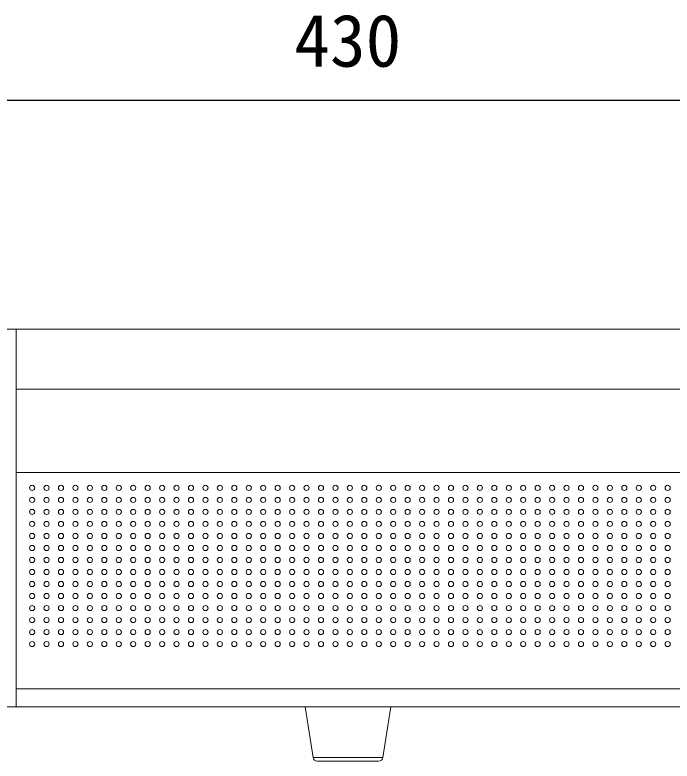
# Model space of a CAD drawing. Units: millimetres, scale not verified. Extents: x -63 to 62, y -56 to 57.
# Drawn here: x -42.89 to -19.92, y 10.51 to 36.6 of the extents above; entities that cross this region are included whole.
import ezdxf
from ezdxf.enums import TextEntityAlignment as Align

# ---------------------------------------------------------------- set-up
doc = ezdxf.new("R2010")
doc.units = ezdxf.units.MM
doc.header["$LTSCALE"] = 0.125
doc.layers.add('0-4_SUNPO', color=7, linetype='Continuous')
doc.layers.add('0-5_GAIKEI', color=1, linetype='Continuous', lineweight=18)
doc.styles.add('ＭＳ ゴシック', font='')
doc.styles.get('ＭＳ ゴシック').set_extended_font_data('MS Gothic')

# ---------------------------------------------------------------- blocks, each defined once
blk = doc.blocks.new('D3')
at = {"layer": '0-4_SUNPO'}
blk.add_line((143.2997, 221.1065), (181.1997, 221.1065), dxfattribs=at)
at = {"layer": '0-4_SUNPO', "style": 'ＭＳ ゴシック'}
blk.add_text('430', height=1.833, dxfattribs=at).set_placement((160.3747, 221.7315), align=Align.BOTTOM_LEFT)

msp = doc.modelspace()

# ---------------------------------------------------------------- linework, layer by layer
at = {"layer": '0-5_GAIKEI', "color": 7}
for p, q in [((-9.801, 25.6096), (-52.701, 25.6096)), ((-9.801, 12.4096), (-52.701, 12.4096))]:
    msp.add_line(p, q, dxfattribs=at)
at = {"layer": '0-5_GAIKEI'}
for p, q in [((-42.8457, 25.6022), (-42.8457, 12.4096)), ((-42.8457, 23.5164), (-12.9519, 23.5164)), ((-42.8457, 20.5938), (-12.9484, 20.5938)), ((-42.8457, 13.0396), (-12.9514, 13.0396)), ((-32.471, 10.6362), (-32.751, 12.4096)), ((-30.031, 10.6362), (-29.751, 12.4096)), ((-30.031, 10.6362), (-32.471, 10.6362)), ((-30.1792, 10.5096), (-32.3228, 10.5096))]:
    msp.add_line(p, q, dxfattribs=at)
for centre in [(-42.2935, 20.0596), (-41.7885, 20.0596), (-41.2835, 20.0596), (-40.7785, 20.0596), (-40.2735, 20.0596), (-39.7685, 20.0596), (-39.2635, 20.0596), (-38.7585, 20.0596), (-38.2535, 20.0596), (-37.7485, 20.0596), (-37.2435, 20.0596), (-36.7385, 20.0596), (-36.2335, 20.0596), (-35.7285, 20.0596), (-35.2235, 20.0596), (-34.7185, 20.0596), (-34.2135, 20.0596), (-33.7085, 20.0596), (-33.2035, 20.0596), (-32.6985, 20.0596), (-32.1935, 20.0596), (-31.6885, 20.0596), (-31.1835, 20.0596), (-30.6785, 20.0596), (-30.1735, 20.0596), (-29.6685, 20.0596), (-29.1635, 20.0596), (-28.6585, 20.0596), (-28.1535, 20.0596), (-27.6485, 20.0596), (-27.1435, 20.0596), (-26.6385, 20.0596), (-26.1335, 20.0596), (-25.6285, 20.0596), (-25.1235, 20.0596), (-24.6185, 20.0596), (-24.1135, 20.0596), (-23.6085, 20.0596), (-23.1035, 20.0596), (-22.5985, 20.0596), (-22.0935, 20.0596), (-21.5885, 20.0596), (-21.0835, 20.0596), (-20.5785, 20.0596), (-20.0735, 20.0596), (-42.2935, 19.6396), (-41.7885, 19.6396), (-41.2835, 19.6396), (-40.7785, 19.6396), (-40.2735, 19.6396), (-39.7685, 19.6396), (-39.2635, 19.6396), (-38.7585, 19.6396), (-38.2535, 19.6396), (-37.7485, 19.6396), (-37.2435, 19.6396), (-36.7385, 19.6396), (-36.2335, 19.6396), (-35.7285, 19.6396), (-35.2235, 19.6396), (-34.7185, 19.6396), (-34.2135, 19.6396), (-33.7085, 19.6396), (-33.2035, 19.6396), (-32.6985, 19.6396), (-32.1935, 19.6396), (-31.6885, 19.6396), (-31.1835, 19.6396), (-30.6785, 19.6396), (-30.1735, 19.6396), (-29.6685, 19.6396), (-29.1635, 19.6396), (-28.6585, 19.6396), (-28.1535, 19.6396), (-27.6485, 19.6396), (-27.1435, 19.6396), (-26.6385, 19.6396), (-26.1335, 19.6396), (-25.6285, 19.6396), (-25.1235, 19.6396), (-24.6185, 19.6396), (-24.1135, 19.6396), (-23.6085, 19.6396), (-23.1035, 19.6396), (-22.5985, 19.6396), (-22.0935, 19.6396), (-21.5885, 19.6396), (-21.0835, 19.6396), (-20.5785, 19.6396), (-20.0735, 19.6396), (-42.2935, 19.2196), (-41.7885, 19.2196), (-41.2835, 19.2196), (-40.7785, 19.2196), (-40.2735, 19.2196), (-39.7685, 19.2196), (-39.2635, 19.2196), (-38.7585, 19.2196), (-38.2535, 19.2196), (-37.7485, 19.2196), (-37.2435, 19.2196), (-36.7385, 19.2196), (-36.2335, 19.2196), (-35.7285, 19.2196), (-35.2235, 19.2196), (-34.7185, 19.2196), (-34.2135, 19.2196), (-33.7085, 19.2196), (-33.2035, 19.2196), (-32.6985, 19.2196), (-32.1935, 19.2196), (-31.6885, 19.2196), (-31.1835, 19.2196), (-30.6785, 19.2196), (-30.1735, 19.2196), (-29.6685, 19.2196), (-29.1635, 19.2196), (-28.6585, 19.2196), (-28.1535, 19.2196), (-27.6485, 19.2196), (-27.1435, 19.2196), (-26.6385, 19.2196), (-26.1335, 19.2196), (-25.6285, 19.2196), (-25.1235, 19.2196), (-24.6185, 19.2196), (-24.1135, 19.2196), (-23.6085, 19.2196), (-23.1035, 19.2196), (-22.5985, 19.2196), (-22.0935, 19.2196), (-21.5885, 19.2196), (-21.0835, 19.2196), (-20.5785, 19.2196), (-20.0735, 19.2196), (-42.2935, 18.7996), (-41.7885, 18.7996), (-41.2835, 18.7996), (-40.7785, 18.7996), (-40.2735, 18.7996), (-39.7685, 18.7996), (-39.2635, 18.7996), (-38.7585, 18.7996), (-38.2535, 18.7996), (-37.7485, 18.7996), (-37.2435, 18.7996), (-36.7385, 18.7996), (-36.2335, 18.7996), (-35.7285, 18.7996), (-35.2235, 18.7996), (-34.7185, 18.7996), (-34.2135, 18.7996), (-33.7085, 18.7996), (-33.2035, 18.7996), (-32.6985, 18.7996), (-32.1935, 18.7996), (-31.6885, 18.7996), (-31.1835, 18.7996), (-30.6785, 18.7996), (-30.1735, 18.7996), (-29.6685, 18.7996), (-29.1635, 18.7996), (-28.6585, 18.7996), (-28.1535, 18.7996), (-27.6485, 18.7996), (-27.1435, 18.7996), (-26.6385, 18.7996), (-26.1335, 18.7996), (-25.6285, 18.7996), (-25.1235, 18.7996), (-24.6185, 18.7996), (-24.1135, 18.7996), (-23.6085, 18.7996), (-23.1035, 18.7996), (-22.5985, 18.7996), (-22.0935, 18.7996), (-21.5885, 18.7996), (-21.0835, 18.7996), (-20.5785, 18.7996), (-20.0735, 18.7996), (-42.2935, 18.3796), (-41.7885, 18.3796), (-41.2835, 18.3796), (-40.7785, 18.3796), (-40.2735, 18.3796), (-39.7685, 18.3796), (-39.2635, 18.3796), (-38.7585, 18.3796), (-38.2535, 18.3796), (-37.7485, 18.3796), (-37.2435, 18.3796), (-36.7385, 18.3796), (-36.2335, 18.3796), (-35.7285, 18.3796), (-35.2235, 18.3796), (-34.7185, 18.3796), (-34.2135, 18.3796), (-33.7085, 18.3796), (-33.2035, 18.3796), (-32.6985, 18.3796), (-32.1935, 18.3796), (-31.6885, 18.3796), (-31.1835, 18.3796), (-30.6785, 18.3796), (-30.1735, 18.3796), (-29.6685, 18.3796), (-29.1635, 18.3796), (-28.6585, 18.3796), (-28.1535, 18.3796), (-27.6485, 18.3796), (-27.1435, 18.3796), (-26.6385, 18.3796), (-26.1335, 18.3796), (-25.6285, 18.3796), (-25.1235, 18.3796), (-24.6185, 18.3796), (-24.1135, 18.3796), (-23.6085, 18.3796), (-23.1035, 18.3796), (-22.5985, 18.3796), (-22.0935, 18.3796), (-21.5885, 18.3796), (-21.0835, 18.3796), (-20.5785, 18.3796), (-20.0735, 18.3796), (-42.2935, 17.9596), (-41.7885, 17.9596), (-41.2835, 17.9596), (-40.7785, 17.9596), (-40.2735, 17.9596), (-39.7685, 17.9596), (-39.2635, 17.9596), (-38.7585, 17.9596), (-38.2535, 17.9596), (-37.7485, 17.9596), (-37.2435, 17.9596), (-36.7385, 17.9596), (-36.2335, 17.9596), (-35.7285, 17.9596), (-35.2235, 17.9596), (-34.7185, 17.9596), (-34.2135, 17.9596), (-33.7085, 17.9596), (-33.2035, 17.9596), (-32.6985, 17.9596), (-32.1935, 17.9596), (-31.6885, 17.9596), (-31.1835, 17.9596), (-30.6785, 17.9596), (-30.1735, 17.9596), (-29.6685, 17.9596), (-29.1635, 17.9596), (-28.6585, 17.9596), (-28.1535, 17.9596), (-27.6485, 17.9596), (-27.1435, 17.9596), (-26.6385, 17.9596), (-26.1335, 17.9596), (-25.6285, 17.9596), (-25.1235, 17.9596), (-24.6185, 17.9596), (-24.1135, 17.9596), (-23.6085, 17.9596), (-23.1035, 17.9596), (-22.5985, 17.9596), (-22.0935, 17.9596), (-21.5885, 17.9596), (-21.0835, 17.9596), (-20.5785, 17.9596), (-20.0735, 17.9596), (-42.2935, 17.5396), (-41.7885, 17.5396), (-41.2835, 17.5396), (-40.7785, 17.5396), (-40.2735, 17.5396), (-39.7685, 17.5396), (-39.2635, 17.5396), (-38.7585, 17.5396), (-38.2535, 17.5396), (-37.7485, 17.5396), (-37.2435, 17.5396), (-36.7385, 17.5396), (-36.2335, 17.5396), (-35.7285, 17.5396), (-35.2235, 17.5396), (-34.7185, 17.5396), (-34.2135, 17.5396), (-33.7085, 17.5396), (-33.2035, 17.5396), (-32.6985, 17.5396), (-32.1935, 17.5396), (-31.6885, 17.5396), (-31.1835, 17.5396), (-30.6785, 17.5396), (-30.1735, 17.5396), (-29.6685, 17.5396), (-29.1635, 17.5396), (-28.6585, 17.5396), (-28.1535, 17.5396), (-27.6485, 17.5396), (-27.1435, 17.5396), (-26.6385, 17.5396), (-26.1335, 17.5396), (-25.6285, 17.5396), (-25.1235, 17.5396), (-24.6185, 17.5396), (-24.1135, 17.5396), (-23.6085, 17.5396), (-23.1035, 17.5396), (-22.5985, 17.5396), (-22.0935, 17.5396), (-21.5885, 17.5396), (-21.0835, 17.5396), (-20.5785, 17.5396), (-20.0735, 17.5396), (-42.2935, 17.1196), (-41.7885, 17.1196), (-41.2835, 17.1196), (-40.7785, 17.1196), (-40.2735, 17.1196), (-39.7685, 17.1196), (-39.2635, 17.1196), (-38.7585, 17.1196), (-38.2535, 17.1196), (-37.7485, 17.1196), (-37.2435, 17.1196), (-36.7385, 17.1196), (-36.2335, 17.1196), (-35.7285, 17.1196), (-35.2235, 17.1196), (-34.7185, 17.1196), (-34.2135, 17.1196), (-33.7085, 17.1196), (-33.2035, 17.1196), (-32.6985, 17.1196), (-32.1935, 17.1196), (-31.6885, 17.1196), (-31.1835, 17.1196), (-30.6785, 17.1196), (-30.1735, 17.1196), (-29.6685, 17.1196), (-29.1635, 17.1196), (-28.6585, 17.1196), (-28.1535, 17.1196), (-27.6485, 17.1196), (-27.1435, 17.1196), (-26.6385, 17.1196), (-26.1335, 17.1196), (-25.6285, 17.1196), (-25.1235, 17.1196), (-24.6185, 17.1196), (-24.1135, 17.1196), (-23.6085, 17.1196), (-23.1035, 17.1196), (-22.5985, 17.1196), (-22.0935, 17.1196), (-21.5885, 17.1196), (-21.0835, 17.1196), (-20.5785, 17.1196), (-20.0735, 17.1196), (-42.2935, 16.6996), (-41.7885, 16.6996), (-41.2835, 16.6996), (-40.7785, 16.6996), (-40.2735, 16.6996), (-39.7685, 16.6996), (-39.2635, 16.6996), (-38.7585, 16.6996), (-38.2535, 16.6996), (-37.7485, 16.6996), (-37.2435, 16.6996), (-36.7385, 16.6996), (-36.2335, 16.6996), (-35.7285, 16.6996), (-35.2235, 16.6996), (-34.7185, 16.6996), (-34.2135, 16.6996), (-33.7085, 16.6996), (-33.2035, 16.6996), (-32.6985, 16.6996), (-32.1935, 16.6996), (-31.6885, 16.6996), (-31.1835, 16.6996), (-30.6785, 16.6996), (-30.1735, 16.6996), (-29.6685, 16.6996), (-29.1635, 16.6996), (-28.6585, 16.6996), (-28.1535, 16.6996), (-27.6485, 16.6996), (-27.1435, 16.6996), (-26.6385, 16.6996), (-26.1335, 16.6996), (-25.6285, 16.6996), (-25.1235, 16.6996), (-24.6185, 16.6996), (-24.1135, 16.6996), (-23.6085, 16.6996), (-23.1035, 16.6996), (-22.5985, 16.6996), (-22.0935, 16.6996), (-21.5885, 16.6996), (-21.0835, 16.6996), (-20.5785, 16.6996), (-20.0735, 16.6996), (-42.2935, 16.2796), (-41.7885, 16.2796), (-41.2835, 16.2796), (-40.7785, 16.2796), (-40.2735, 16.2796), (-39.7685, 16.2796), (-39.2635, 16.2796), (-38.7585, 16.2796), (-38.2535, 16.2796), (-37.7485, 16.2796), (-37.2435, 16.2796), (-36.7385, 16.2796), (-36.2335, 16.2796), (-35.7285, 16.2796), (-35.2235, 16.2796), (-34.7185, 16.2796), (-34.2135, 16.2796), (-33.7085, 16.2796), (-33.2035, 16.2796), (-32.6985, 16.2796), (-32.1935, 16.2796), (-31.6885, 16.2796), (-31.1835, 16.2796), (-30.6785, 16.2796), (-30.1735, 16.2796), (-29.6685, 16.2796), (-29.1635, 16.2796), (-28.6585, 16.2796), (-28.1535, 16.2796), (-27.6485, 16.2796), (-27.1435, 16.2796), (-26.6385, 16.2796), (-26.1335, 16.2796), (-25.6285, 16.2796), (-25.1235, 16.2796), (-24.6185, 16.2796), (-24.1135, 16.2796), (-23.6085, 16.2796), (-23.1035, 16.2796), (-22.5985, 16.2796), (-22.0935, 16.2796), (-21.5885, 16.2796), (-21.0835, 16.2796), (-20.5785, 16.2796), (-20.0735, 16.2796), (-42.2935, 15.8596), (-41.7885, 15.8596), (-41.2835, 15.8596), (-40.7785, 15.8596), (-40.2735, 15.8596), (-39.7685, 15.8596), (-39.2635, 15.8596), (-38.7585, 15.8596), (-38.2535, 15.8596), (-37.7485, 15.8596), (-37.2435, 15.8596), (-36.7385, 15.8596), (-36.2335, 15.8596), (-35.7285, 15.8596), (-35.2235, 15.8596), (-34.7185, 15.8596), (-34.2135, 15.8596), (-33.7085, 15.8596), (-33.2035, 15.8596), (-32.6985, 15.8596), (-32.1935, 15.8596), (-31.6885, 15.8596), (-31.1835, 15.8596), (-30.6785, 15.8596), (-30.1735, 15.8596), (-29.6685, 15.8596), (-29.1635, 15.8596), (-28.6585, 15.8596), (-28.1535, 15.8596), (-27.6485, 15.8596), (-27.1435, 15.8596), (-26.6385, 15.8596), (-26.1335, 15.8596), (-25.6285, 15.8596), (-25.1235, 15.8596), (-24.6185, 15.8596), (-24.1135, 15.8596), (-23.6085, 15.8596), (-23.1035, 15.8596), (-22.5985, 15.8596), (-22.0935, 15.8596), (-21.5885, 15.8596), (-21.0835, 15.8596), (-20.5785, 15.8596), (-20.0735, 15.8596), (-42.2935, 15.4396), (-41.7885, 15.4396), (-41.2835, 15.4396), (-40.7785, 15.4396), (-40.2735, 15.4396), (-39.7685, 15.4396), (-39.2635, 15.4396), (-38.7585, 15.4396), (-38.2535, 15.4396), (-37.7485, 15.4396), (-37.2435, 15.4396), (-36.7385, 15.4396), (-36.2335, 15.4396), (-35.7285, 15.4396), (-35.2235, 15.4396), (-34.7185, 15.4396), (-34.2135, 15.4396), (-33.7085, 15.4396), (-33.2035, 15.4396), (-32.6985, 15.4396), (-32.1935, 15.4396), (-31.6885, 15.4396), (-31.1835, 15.4396), (-30.6785, 15.4396), (-30.1735, 15.4396), (-29.6685, 15.4396), (-29.1635, 15.4396), (-28.6585, 15.4396), (-28.1535, 15.4396), (-27.6485, 15.4396), (-27.1435, 15.4396), (-26.6385, 15.4396), (-26.1335, 15.4396), (-25.6285, 15.4396), (-25.1235, 15.4396), (-24.6185, 15.4396), (-24.1135, 15.4396), (-23.6085, 15.4396), (-23.1035, 15.4396), (-22.5985, 15.4396), (-22.0935, 15.4396), (-21.5885, 15.4396), (-21.0835, 15.4396), (-20.5785, 15.4396), (-20.0735, 15.4396), (-42.2935, 15.0196), (-41.7885, 15.0196), (-41.2835, 15.0196), (-40.7785, 15.0196), (-40.2735, 15.0196), (-39.7685, 15.0196), (-39.2635, 15.0196), (-38.7585, 15.0196), (-38.2535, 15.0196), (-37.7485, 15.0196), (-37.2435, 15.0196), (-36.7385, 15.0196), (-36.2335, 15.0196), (-35.7285, 15.0196), (-35.2235, 15.0196), (-34.7185, 15.0196), (-34.2135, 15.0196), (-33.7085, 15.0196), (-33.2035, 15.0196), (-32.6985, 15.0196), (-32.1935, 15.0196), (-31.6885, 15.0196), (-31.1835, 15.0196), (-30.6785, 15.0196), (-30.1735, 15.0196), (-29.6685, 15.0196), (-29.1635, 15.0196), (-28.6585, 15.0196), (-28.1535, 15.0196), (-27.6485, 15.0196), (-27.1435, 15.0196), (-26.6385, 15.0196), (-26.1335, 15.0196), (-25.6285, 15.0196), (-25.1235, 15.0196), (-24.6185, 15.0196), (-24.1135, 15.0196), (-23.6085, 15.0196), (-23.1035, 15.0196), (-22.5985, 15.0196), (-22.0935, 15.0196), (-21.5885, 15.0196), (-21.0835, 15.0196), (-20.5785, 15.0196), (-20.0735, 15.0196), (-42.2935, 14.5996), (-41.7885, 14.5996), (-41.2835, 14.5996), (-40.7785, 14.5996), (-40.2735, 14.5996), (-39.7685, 14.5996), (-39.2635, 14.5996), (-38.7585, 14.5996), (-38.2535, 14.5996), (-37.7485, 14.5996), (-37.2435, 14.5996), (-36.7385, 14.5996), (-36.2335, 14.5996), (-35.7285, 14.5996), (-35.2235, 14.5996), (-34.7185, 14.5996), (-34.2135, 14.5996), (-33.7085, 14.5996), (-33.2035, 14.5996), (-32.6985, 14.5996), (-32.1935, 14.5996), (-31.6885, 14.5996), (-31.1835, 14.5996), (-30.6785, 14.5996), (-30.1735, 14.5996), (-29.6685, 14.5996), (-29.1635, 14.5996), (-28.6585, 14.5996), (-28.1535, 14.5996), (-27.6485, 14.5996), (-27.1435, 14.5996), (-26.6385, 14.5996), (-26.1335, 14.5996), (-25.6285, 14.5996), (-25.1235, 14.5996), (-24.6185, 14.5996), (-24.1135, 14.5996), (-23.6085, 14.5996), (-23.1035, 14.5996), (-22.5985, 14.5996), (-22.0935, 14.5996), (-21.5885, 14.5996), (-21.0835, 14.5996), (-20.5785, 14.5996), (-20.0735, 14.5996)]:
    msp.add_circle(centre, 0.09, dxfattribs=at)
for centre, start, end in [((-32.3228, 10.6596), 188.97263, 270), ((-30.1792, 10.6596), 270, 351.02737)]:
    msp.add_arc(centre, 0.15, start, end, dxfattribs=at)

# ---------------------------------------------------------------- block references
at = {"layer": '0-4_SUNPO'}
msp.add_blockref('D3', (-193.5007, -187.4969), dxfattribs=at)

doc.saveas('drawing.dxf')
